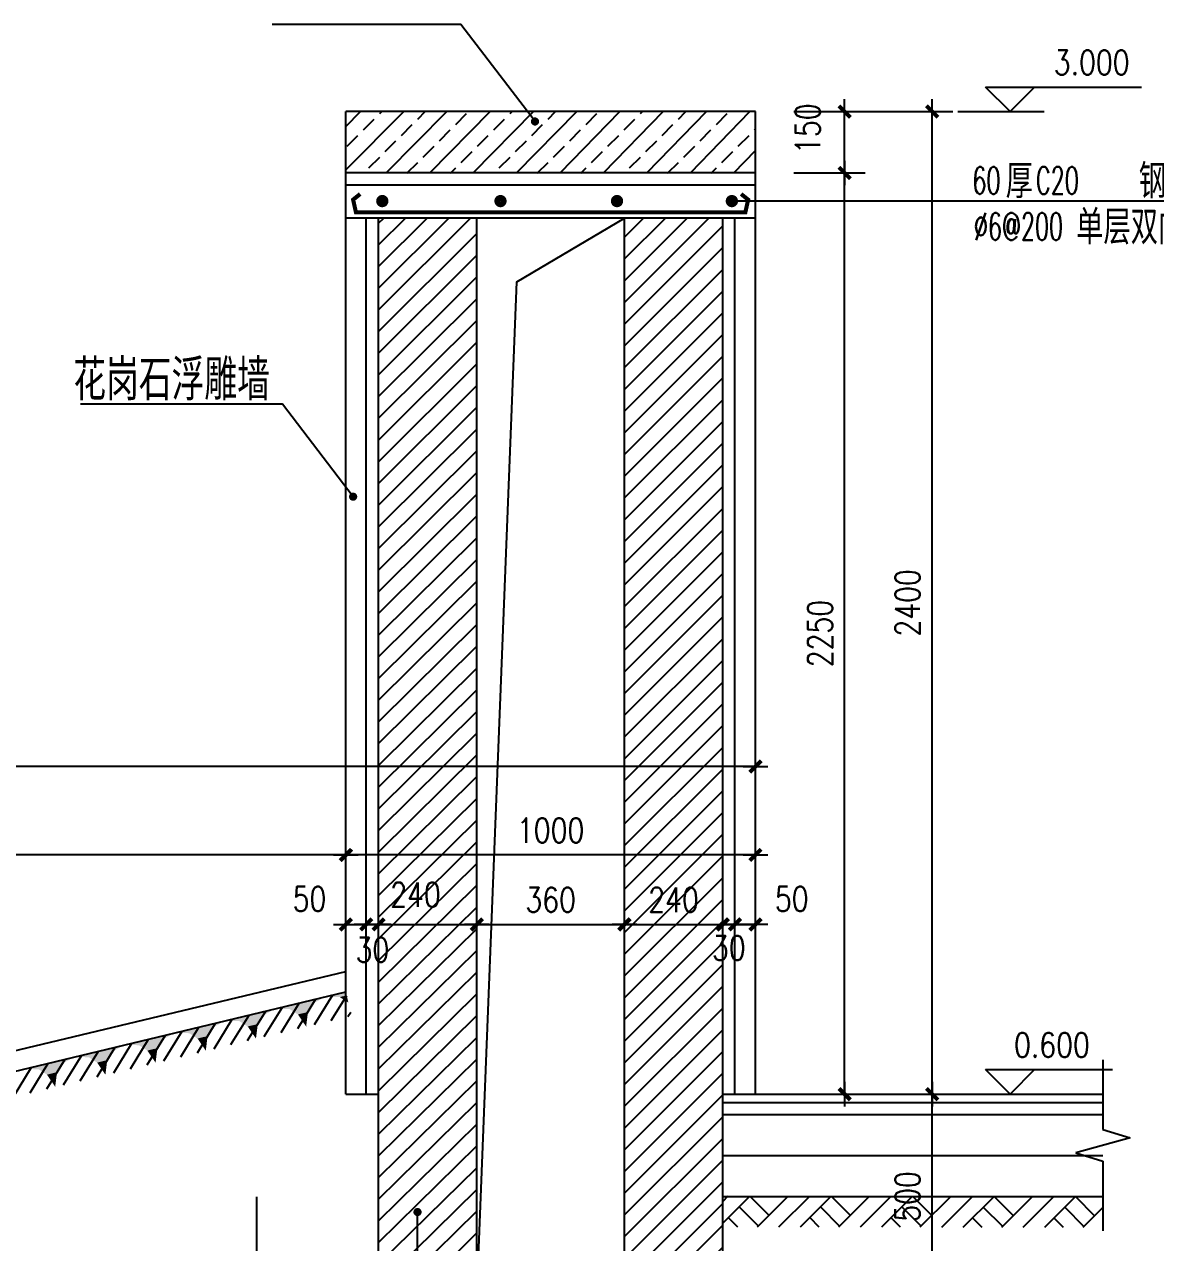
# Model space of a CAD drawing. Extents: x 0 to 11014425, y 0 to 2581013.
# Drawn here: x 10681054 to 10694861, y 2502264 to 2517142 of the extents above; entities that cross this region are included whole.
import ezdxf
from ezdxf.enums import TextEntityAlignment as Align

# ---------------------------------------------------------------- set-up
doc = ezdxf.new("R2010")
doc.units = 0
doc.header["$LTSCALE"] = 4000
doc.header["$MEASUREMENT"] = 0
doc.header["$PDMODE"] = 34
for name, pattern in [('ACAD_ISO07W100', [3.5, 0.5, -3]), ('CONTINOUS', [0]), ('DASH', [0.35, 0.25, -0.1])]:
    doc.linetypes.add(name, pattern=pattern)
doc.layers.get('0').update_dxf_attribs({"color": 253, "linetype": 'DASH'})
doc.layers.get('DEFPOINTS').update_dxf_attribs({"linetype": 'CONTINUOUS'})
for name, color, linetype in [('1', 2, 'CONTINUOUS'), ('OTHER', 7, 'CONTINUOUS'), ('PUB_DIM', 3, 'CONTINUOUS'), ('PUB_HATCH', 7, 'CONTINUOUS'), ('PUB_TEXT', 7, 'CONTINUOUS')]:
    doc.layers.add(name, color=color, linetype=linetype)
doc.styles.add('_HZTXT', font='txt.shx', dxfattribs={"width": 0.8, "bigfont": 'HZTXT.shx'})
doc.styles.add('_ROMANS', font='ROMANS.shx', dxfattribs={"width": 0.6})
doc.styles.add('DIM_FONT', font='SIMPLEX.shx', dxfattribs={"width": 0.8})
doc.styles.add('FS64F', font='romant.shx', dxfattribs={"width": 0.95, "height": 8, "bigfont": 'hztxt.shx'})
doc.dimstyles.new('AXIS20', dxfattribs={"dimscale": 0.2, "dimtxt": 300, "dimasz": 1, "dimexe": 250, "dimexo": 300, "dimgap": 150, "dimtad": 1, "dimdec": 0, "dimzin": 0, "dimtxsty": 'DIM_FONT', "dimblk": '_DIMX', "dimcen": 0.09, "dimse1": 1, "dimse2": 1, "dimclrt": 7, "dimazin": 3, "dimtfac": 1, "dimtdec": 0, "dimtix": 1, "dimtmove": 0, "dimatfit": 3, "dimtolj": 1, "dimtzin": 0})
doc.dimstyles.new('DIMA20', dxfattribs={"dimscale": 0.2, "dimtxt": 300, "dimasz": 1, "dimexe": 250, "dimexo": 300, "dimgap": 150, "dimtad": 1, "dimdec": 0, "dimzin": 0, "dimtxsty": 'DIM_FONT', "dimblk": '_DIMX', "dimcen": 0.09, "dimse1": 1, "dimclrt": 7, "dimazin": 3, "dimtfac": 1, "dimtdec": 0, "dimtix": 1, "dimtmove": 0, "dimatfit": 3, "dimtolj": 1, "dimtzin": 0})
doc.dimstyles.new('DIMN20', dxfattribs={"dimscale": 0.2, "dimtxt": 300, "dimasz": 1, "dimexe": 250, "dimexo": 300, "dimgap": 150, "dimtad": 1, "dimdec": 0, "dimzin": 0, "dimtxsty": 'DIM_FONT', "dimblk": '_DIMX', "dimcen": 0.09, "dimclrt": 7, "dimazin": 3, "dimtfac": 1, "dimtdec": 0, "dimtix": 1, "dimtmove": 0, "dimatfit": 3, "dimtolj": 1, "dimtzin": 0})

# ---------------------------------------------------------------- blocks, each defined once
blk = doc.blocks.new('_DIMX')
blk.add_line((-150, 0), (150, 0))
at = {"const_width": 50}
blk.add_lwpolyline([(-70, -70), (70, 70)], dxfattribs=at)
blk = doc.blocks.new('*D195')
at = {"color": 0, "linetype": 'BYBLOCK'}
for p, q in [((10805825.48243547, 2506258.60600443), (10806078.26479275, 2506258.60600443)), ((10806028.26479275, 2505758.806004431), (10806028.26479275, 2506258.40600443)), ((10805825.48243547, 2505758.60600443), (10806078.26479275, 2505758.60600443))]:
    blk.add_line(p, q, dxfattribs=at)
at = {"layer": 'DEFPOINTS', "color": 0, "linetype": 'BYBLOCK'}
for p in [(10805765.48243547, 2506258.60600443), (10806028.26479275, 2506258.60600443), (10805765.48243547, 2505758.60600443)]:
    blk.add_point(p, dxfattribs=at)
at = {"color": 0, "linetype": 'BYBLOCK', "xscale": 0.2, "yscale": 0.2, "zscale": 0.2}
for p, rotation in [((10806028.26479275, 2506258.60600443), 90), ((10806028.26479275, 2505758.60600443), 270)]:
    blk.add_blockref('_DIMX', p, dxfattribs=dict(at, rotation=rotation))
at = {"color": 7, "linetype": 'BYBLOCK', "insert": (10805968.26479275, 2506008.60600443), "char_height": 60, "attachment_point": 5, "rotation": 90, "style": 'DIM_FONT'}
blk.add_mtext('\\A1;500', dxfattribs=at)
blk = doc.blocks.new('*D196')
at = {"color": 0, "linetype": 'BYBLOCK'}
for p, q in [((10805825.48243547, 2508658.60600443), (10806078.26479275, 2508658.60600443)), ((10806028.26479275, 2506258.806004431), (10806028.26479275, 2508658.40600443)), ((10805825.48243547, 2506258.60600443), (10806078.26479275, 2506258.60600443))]:
    blk.add_line(p, q, dxfattribs=at)
at = {"layer": 'DEFPOINTS', "color": 0, "linetype": 'BYBLOCK'}
for p in [(10805765.48243547, 2508658.60600443), (10806028.26479275, 2508658.60600443), (10805765.48243547, 2506258.60600443)]:
    blk.add_point(p, dxfattribs=at)
at = {"color": 0, "linetype": 'BYBLOCK', "xscale": 0.2, "yscale": 0.2, "zscale": 0.2}
for p, rotation in [((10806028.26479275, 2508658.60600443), 90), ((10806028.26479275, 2506258.60600443), 270)]:
    blk.add_blockref('_DIMX', p, dxfattribs=dict(at, rotation=rotation))
at = {"color": 7, "linetype": 'BYBLOCK', "insert": (10805968.26479275, 2507458.60600443), "char_height": 60, "attachment_point": 5, "rotation": 90, "style": 'DIM_FONT'}
blk.add_mtext('\\A1;2400', dxfattribs=at)
blk = doc.blocks.new('*D197')
at = {"color": 0, "linetype": 'BYBLOCK'}
for p, q in [((10805690.69071854, 2508508.60600443), (10805864.52904664, 2508508.60600443)), ((10805814.52904664, 2506258.806004431), (10805814.52904664, 2508508.40600443)), ((10805690.69071854, 2506258.60600443), (10805864.52904664, 2506258.60600443))]:
    blk.add_line(p, q, dxfattribs=at)
at = {"layer": 'DEFPOINTS', "color": 0, "linetype": 'BYBLOCK'}
for p in [(10805630.69071854, 2508508.60600443), (10805814.52904664, 2508508.60600443), (10805630.69071854, 2506258.60600443)]:
    blk.add_point(p, dxfattribs=at)
at = {"color": 0, "linetype": 'BYBLOCK', "xscale": 0.2, "yscale": 0.2, "zscale": 0.2}
for p, rotation in [((10805814.52904664, 2508508.60600443), 90), ((10805814.52904664, 2506258.60600443), 270)]:
    blk.add_blockref('_DIMX', p, dxfattribs=dict(at, rotation=rotation))
at = {"color": 7, "linetype": 'BYBLOCK', "insert": (10805754.52904664, 2507383.60600443), "char_height": 60, "attachment_point": 5, "rotation": 90, "style": 'DIM_FONT'}
blk.add_mtext('\\A1;2250', dxfattribs=at)
blk = doc.blocks.new('*D198')
at = {"color": 0, "linetype": 'BYBLOCK'}
for p, q in [((10805690.69071854, 2508658.60600443), (10805864.52904664, 2508658.60600443)), ((10805814.52904664, 2508508.806004431), (10805814.52904664, 2508658.40600443)), ((10805690.69071854, 2508508.60600443), (10805864.52904664, 2508508.60600443))]:
    blk.add_line(p, q, dxfattribs=at)
at = {"layer": 'DEFPOINTS', "color": 0, "linetype": 'BYBLOCK'}
for p in [(10805630.69071854, 2508658.60600443), (10805814.52904664, 2508658.60600443), (10805630.69071854, 2508508.60600443)]:
    blk.add_point(p, dxfattribs=at)
at = {"color": 0, "linetype": 'BYBLOCK', "xscale": 0.2, "yscale": 0.2, "zscale": 0.2}
for p, rotation in [((10805814.52904664, 2508658.60600443), 90), ((10805814.52904664, 2508508.60600443), 270)]:
    blk.add_blockref('_DIMX', p, dxfattribs=dict(at, rotation=rotation))
at = {"color": 7, "linetype": 'BYBLOCK', "insert": (10805724.53506568, 2508616.758912741), "char_height": 60, "attachment_point": 5, "rotation": 90, "style": 'DIM_FONT'}
blk.add_mtext('\\A1;150', dxfattribs=at)
blk = doc.blocks.new('*D199')
at = {"color": 0, "linetype": 'BYBLOCK'}
for p, q in [((10804596.83832453, 2506691.647199853), (10804596.83832453, 2506892.899585767)), ((10805596.83832453, 2506691.647199853), (10805596.83832453, 2506892.899585767)), ((10805596.63832453, 2506842.899585767), (10804597.03832453, 2506842.899585767))]:
    blk.add_line(p, q, dxfattribs=at)
at = {"layer": 'DEFPOINTS', "color": 0, "linetype": 'BYBLOCK'}
for p in [(10804596.83832453, 2506842.899585767), (10804596.83832453, 2506631.647199853), (10805596.83832453, 2506631.647199853)]:
    blk.add_point(p, dxfattribs=at)
at = {"color": 0, "linetype": 'BYBLOCK', "xscale": 0.2, "yscale": 0.2, "zscale": 0.2, "rotation": 180}
blk.add_blockref('_DIMX', (10804596.83832453, 2506842.899585767), dxfattribs=at)
at = {"color": 0, "linetype": 'BYBLOCK', "xscale": 0.2, "yscale": 0.2, "zscale": 0.2}
blk.add_blockref('_DIMX', (10805596.83832453, 2506842.899585767), dxfattribs=at)
at = {"color": 7, "linetype": 'BYBLOCK', "insert": (10805096.83832453, 2506902.899585767), "char_height": 60, "attachment_point": 5, "style": 'DIM_FONT'}
blk.add_mtext('\\A1;1000', dxfattribs=at)
blk = doc.blocks.new('*D200')
at = {"color": 0, "linetype": 'BYBLOCK'}
for p, q in [((10802096.83832453, 2506691.647199853), (10802096.83832453, 2506892.899585767)), ((10804596.83832453, 2506691.647199853), (10804596.83832453, 2506892.899585767)), ((10804596.63832453, 2506842.899585767), (10802097.03832453, 2506842.899585767))]:
    blk.add_line(p, q, dxfattribs=at)
at = {"layer": 'DEFPOINTS', "color": 0, "linetype": 'BYBLOCK'}
for p in [(10802096.83832453, 2506842.899585767), (10802096.83832453, 2506631.647199853), (10804596.83832453, 2506631.647199853)]:
    blk.add_point(p, dxfattribs=at)
at = {"color": 0, "linetype": 'BYBLOCK', "xscale": 0.2, "yscale": 0.2, "zscale": 0.2, "rotation": 180}
blk.add_blockref('_DIMX', (10802096.83832453, 2506842.899585767), dxfattribs=at)
at = {"color": 0, "linetype": 'BYBLOCK', "xscale": 0.2, "yscale": 0.2, "zscale": 0.2}
blk.add_blockref('_DIMX', (10804596.83832453, 2506842.899585767), dxfattribs=at)
at = {"color": 7, "linetype": 'BYBLOCK', "insert": (10803346.83832453, 2506902.899585767), "char_height": 60, "attachment_point": 5, "style": 'DIM_FONT'}
blk.add_mtext('\\A1;2500', dxfattribs=at)
blk = doc.blocks.new('*D202')
at = {"color": 0, "linetype": 'BYBLOCK'}
for p, q in [((10804596.63605442, 2506673.180839954), (10804596.43605442, 2506673.180839954)), ((10804596.83605442, 2506673.180839954), (10804646.83605442, 2506673.180839954)), ((10804596.83605442, 2506673.180839954), (10804646.83605442, 2506673.180839954)), ((10804647.03605442, 2506673.180839954), (10804647.23605442, 2506673.180839954))]:
    blk.add_line(p, q, dxfattribs=at)
at = {"layer": 'DEFPOINTS', "color": 0, "linetype": 'BYBLOCK'}
for p in [(10804596.83605442, 2506714.928442089), (10804646.83605442, 2506714.928442089), (10804646.83605442, 2506673.180839954)]:
    blk.add_point(p, dxfattribs=at)
at = {"color": 0, "linetype": 'BYBLOCK', "xscale": 0.2, "yscale": 0.2, "zscale": 0.2}
blk.add_blockref('_DIMX', (10804596.83605442, 2506673.180839954), dxfattribs=at)
at = {"color": 0, "linetype": 'BYBLOCK', "xscale": 0.2, "yscale": 0.2, "zscale": 0.2, "rotation": 180}
blk.add_blockref('_DIMX', (10804646.83605442, 2506673.180839954), dxfattribs=at)
at = {"color": 7, "linetype": 'BYBLOCK', "insert": (10804508.19638679, 2506735.587619214), "char_height": 60, "attachment_point": 5, "style": 'DIM_FONT'}
blk.add_mtext('\\A1;50', dxfattribs=at)
blk = doc.blocks.new('*D203')
at = {"color": 0, "linetype": 'BYBLOCK'}
for p, q in [((10804646.63605442, 2506673.180839954), (10804646.43605442, 2506673.180839954)), ((10804646.83605442, 2506673.180839954), (10804676.83605442, 2506673.180839954)), ((10804646.83605442, 2506673.180839954), (10804676.83605442, 2506673.180839954)), ((10804677.03605442, 2506673.180839954), (10804677.23605442, 2506673.180839954))]:
    blk.add_line(p, q, dxfattribs=at)
at = {"layer": 'DEFPOINTS', "color": 0, "linetype": 'BYBLOCK'}
for p in [(10804646.83605442, 2506714.928442089), (10804676.83605442, 2506714.928442089), (10804676.83605442, 2506673.180839954)]:
    blk.add_point(p, dxfattribs=at)
at = {"color": 0, "linetype": 'BYBLOCK', "xscale": 0.2, "yscale": 0.2, "zscale": 0.2}
blk.add_blockref('_DIMX', (10804646.83605442, 2506673.180839954), dxfattribs=at)
at = {"color": 0, "linetype": 'BYBLOCK', "xscale": 0.2, "yscale": 0.2, "zscale": 0.2, "rotation": 180}
blk.add_blockref('_DIMX', (10804676.83605442, 2506673.180839954), dxfattribs=at)
at = {"color": 7, "linetype": 'BYBLOCK', "insert": (10804661.83605442, 2506611.076671018), "char_height": 60, "attachment_point": 5, "style": 'DIM_FONT'}
blk.add_mtext('\\A1;30', dxfattribs=at)
blk = doc.blocks.new('*D204')
at = {"color": 0, "linetype": 'BYBLOCK'}
blk.add_line((10804677.03605442, 2506673.180839954), (10804916.63605442, 2506673.180839954), dxfattribs=at)
at = {"layer": 'DEFPOINTS', "color": 0, "linetype": 'BYBLOCK'}
for p in [(10804676.83605442, 2506714.928442089), (10804916.83605442, 2506714.928442089), (10804916.83605442, 2506673.180839954)]:
    blk.add_point(p, dxfattribs=at)
at = {"color": 0, "linetype": 'BYBLOCK', "xscale": 0.2, "yscale": 0.2, "zscale": 0.2, "rotation": 180}
blk.add_blockref('_DIMX', (10804676.83605442, 2506673.180839954), dxfattribs=at)
at = {"color": 0, "linetype": 'BYBLOCK', "xscale": 0.2, "yscale": 0.2, "zscale": 0.2}
blk.add_blockref('_DIMX', (10804916.83605442, 2506673.180839954), dxfattribs=at)
at = {"color": 7, "linetype": 'BYBLOCK', "insert": (10804766.83605442, 2506745.877136274), "char_height": 60, "attachment_point": 5, "style": 'DIM_FONT'}
blk.add_mtext('\\A1;240', dxfattribs=at)
blk = doc.blocks.new('*D205')
at = {"color": 0, "linetype": 'BYBLOCK'}
blk.add_line((10804917.03605442, 2506673.180839954), (10805276.63605442, 2506673.180839954), dxfattribs=at)
at = {"layer": 'DEFPOINTS', "color": 0, "linetype": 'BYBLOCK'}
for p in [(10804916.83605442, 2506714.928442089), (10805276.83605442, 2506714.928442089), (10805276.83605442, 2506673.180839954)]:
    blk.add_point(p, dxfattribs=at)
at = {"color": 0, "linetype": 'BYBLOCK', "xscale": 0.2, "yscale": 0.2, "zscale": 0.2, "rotation": 180}
blk.add_blockref('_DIMX', (10804916.83605442, 2506673.180839954), dxfattribs=at)
at = {"color": 0, "linetype": 'BYBLOCK', "xscale": 0.2, "yscale": 0.2, "zscale": 0.2}
blk.add_blockref('_DIMX', (10805276.83605442, 2506673.180839954), dxfattribs=at)
at = {"color": 7, "linetype": 'BYBLOCK', "insert": (10805096.83605442, 2506733.180839954), "char_height": 60, "attachment_point": 5, "style": 'DIM_FONT'}
blk.add_mtext('\\A1;360', dxfattribs=at)
blk = doc.blocks.new('*D206')
at = {"color": 0, "linetype": 'BYBLOCK'}
blk.add_line((10805277.03605442, 2506673.180839954), (10805516.63605442, 2506673.180839954), dxfattribs=at)
at = {"layer": 'DEFPOINTS', "color": 0, "linetype": 'BYBLOCK'}
for p in [(10805276.83605442, 2506714.928442089), (10805516.83605442, 2506714.928442089), (10805516.83605442, 2506673.180839954)]:
    blk.add_point(p, dxfattribs=at)
at = {"color": 0, "linetype": 'BYBLOCK', "xscale": 0.2, "yscale": 0.2, "zscale": 0.2, "rotation": 180}
blk.add_blockref('_DIMX', (10805276.83605442, 2506673.180839954), dxfattribs=at)
at = {"color": 0, "linetype": 'BYBLOCK', "xscale": 0.2, "yscale": 0.2, "zscale": 0.2}
blk.add_blockref('_DIMX', (10805516.83605442, 2506673.180839954), dxfattribs=at)
at = {"color": 7, "linetype": 'BYBLOCK', "insert": (10805396.83605442, 2506733.180839954), "char_height": 60, "attachment_point": 5, "style": 'DIM_FONT'}
blk.add_mtext('\\A1;240', dxfattribs=at)
blk = doc.blocks.new('*D207')
at = {"color": 0, "linetype": 'BYBLOCK'}
for p, q in [((10805516.63605442, 2506673.180839954), (10805516.43605442, 2506673.180839954)), ((10805516.83605442, 2506673.180839954), (10805546.83605442, 2506673.180839954)), ((10805516.83605442, 2506673.180839954), (10805546.83605442, 2506673.180839954)), ((10805547.03605442, 2506673.180839954), (10805547.23605442, 2506673.180839954))]:
    blk.add_line(p, q, dxfattribs=at)
at = {"layer": 'DEFPOINTS', "color": 0, "linetype": 'BYBLOCK'}
for p in [(10805516.83605442, 2506714.928442089), (10805546.83605442, 2506714.928442089), (10805546.83605442, 2506673.180839954)]:
    blk.add_point(p, dxfattribs=at)
at = {"color": 0, "linetype": 'BYBLOCK', "xscale": 0.2, "yscale": 0.2, "zscale": 0.2}
blk.add_blockref('_DIMX', (10805516.83605442, 2506673.180839954), dxfattribs=at)
at = {"color": 0, "linetype": 'BYBLOCK', "xscale": 0.2, "yscale": 0.2, "zscale": 0.2, "rotation": 180}
blk.add_blockref('_DIMX', (10805546.83605442, 2506673.180839954), dxfattribs=at)
at = {"color": 7, "linetype": 'BYBLOCK', "insert": (10805531.83605442, 2506615.58083996), "char_height": 60, "attachment_point": 5, "style": 'DIM_FONT'}
blk.add_mtext('\\A1;30', dxfattribs=at)
blk = doc.blocks.new('*D208')
at = {"color": 0, "linetype": 'BYBLOCK'}
for p, q in [((10805546.63605442, 2506673.180839954), (10805546.43605442, 2506673.180839954)), ((10805546.83605442, 2506673.180839954), (10805596.83605442, 2506673.180839954)), ((10805546.83605442, 2506673.180839954), (10805596.83605442, 2506673.180839954)), ((10805597.03605442, 2506673.180839954), (10805597.23605442, 2506673.180839954))]:
    blk.add_line(p, q, dxfattribs=at)
at = {"layer": 'DEFPOINTS', "color": 0, "linetype": 'BYBLOCK'}
for p in [(10805546.83605442, 2506714.928442089), (10805596.83605442, 2506714.928442089), (10805596.83605442, 2506673.180839954)]:
    blk.add_point(p, dxfattribs=at)
at = {"color": 0, "linetype": 'BYBLOCK', "xscale": 0.2, "yscale": 0.2, "zscale": 0.2}
blk.add_blockref('_DIMX', (10805546.83605442, 2506673.180839954), dxfattribs=at)
at = {"color": 0, "linetype": 'BYBLOCK', "xscale": 0.2, "yscale": 0.2, "zscale": 0.2, "rotation": 180}
blk.add_blockref('_DIMX', (10805596.83605442, 2506673.180839954), dxfattribs=at)
at = {"color": 7, "linetype": 'BYBLOCK', "insert": (10805685.47572204, 2506735.587619214), "char_height": 60, "attachment_point": 5, "style": 'DIM_FONT'}
blk.add_mtext('\\A1;50', dxfattribs=at)
blk = doc.blocks.new('*D219')
at = {"color": 0, "linetype": 'BYBLOCK'}
for p, q in [((10801746.83832662, 2506907.75688958), (10801746.83832662, 2507109.009275495)), ((10805596.63832662, 2507059.009275495), (10801747.03832662, 2507059.009275495))]:
    blk.add_line(p, q, dxfattribs=at)
at = {"layer": 'DEFPOINTS', "color": 0, "linetype": 'BYBLOCK'}
for p in [(10801746.83832662, 2507059.009275495), (10801746.83832662, 2506847.75688958), (10805596.83832662, 2506847.75688958)]:
    blk.add_point(p, dxfattribs=at)
at = {"color": 0, "linetype": 'BYBLOCK', "xscale": 0.2, "yscale": 0.2, "zscale": 0.2, "rotation": 180}
blk.add_blockref('_DIMX', (10801746.83832662, 2507059.009275495), dxfattribs=at)
at = {"color": 0, "linetype": 'BYBLOCK', "xscale": 0.2, "yscale": 0.2, "zscale": 0.2}
blk.add_blockref('_DIMX', (10805596.83832662, 2507059.009275495), dxfattribs=at)
at = {"color": 7, "linetype": 'BYBLOCK', "insert": (10803671.83832662, 2507119.009275495), "char_height": 60, "attachment_point": 5, "style": 'DIM_FONT'}
blk.add_mtext('\\A1;3850', dxfattribs=at)
blk = doc.blocks.new('A$C33BA40DF')
at = {"layer": 'PUB_DIM', "linetype": 'CONTINOUS', "const_width": 9.75, "flags": 128}
blk.add_lwpolyline([(4.861386172473431, 9.999824166297913, 1), (15.11138617247343, 9.999824166297913, 1)], format="xyb", close=True, dxfattribs=at)
blk = doc.blocks.new('A$C749A6C3D')
at = {"layer": '1', "linetype": 'CONTINOUS'}
h = blk.add_hatch(dxfattribs=at)
h.set_pattern_fill('ANSI33', color=8, scale=300, style=0)
h.set_pattern_definition([(45, (-57230471.48598256, -77749870.87751237), (-53.03300858899106, 53.03300858899107), []), (45, (-57230418.45297406, -77749870.87751237), (-53.03300858899106, 53.03300858899107), [37.5, -18.75])])
h.paths.add_polyline_path([(3907.070947738364, 3835.957807040308), (3907.070947738364, 3685.957807025407), (4907.070947738364, 3685.957807010505), (4907.070947738364, 3835.957807025407)])
h = blk.add_hatch(dxfattribs=at)
h.set_pattern_fill('ANSI31', color=8, scale=300, style=0)
h.set_pattern_definition([(45, (-57235833.71382982, -77747595.92211497), (-26.51650429449553, 26.51650429449553), [])])
h.paths.add_polyline_path([(3987.070947745815, 935.9578070105053), (4227.070947738364, 935.9578070105053), (4227.070947745815, 3575.957807025407), (3987.070947745815, 3575.957807025407)])
h.paths.add_polyline_path([(4587.070947701111, 935.9578070403077), (4827.070947708562, 935.9578070403077), (4827.070947753266, 3575.957807010505), (4587.070947753266, 3575.957807010505)])
h.paths.add_polyline_path([(3918.215128513053, 1833.431015333626), (4025.929414229468, 1833.431015333626), (4025.929414229468, 1743.431015333626), (3918.215128513053, 1743.431015333626)], flags=9)
h.paths.add_polyline_path([(4000.357985654846, 1968.231480589602), (4153.786557080224, 1968.231480589602), (4153.786557080224, 1878.231480589602), (4000.357985654846, 1878.231480589602)], flags=24)
h.paths.add_polyline_path([(4630.357985654846, 1955.535184270237), (4783.786557080224, 1955.535184270237), (4783.786557080224, 1865.535184270237), (4630.357985654846, 1865.535184270237)], flags=24)
h.paths.add_polyline_path([(4788.215128513053, 1837.935184276197), (4895.929414229468, 1837.935184276197), (4895.929414229468, 1747.935184276197), (4788.215128513053, 1747.935184276197)], flags=9)
at = {"layer": '1', "color": 4, "linetype": 'CONTINOUS'}
for p, q in [((4907.070947738364, 3835.957807025407), (3907.070947738364, 3835.957807025407)), ((3907.070947730914, 1435.957807040308), (3907.070947738364, 3835.957807025407)), ((4907.070947723463, 1435.957807040308), (4907.070947738364, 3835.957807025407)), ((3907.070947730914, 1435.957807040308), (3987.070947730914, 1435.957807040308)), ((4827.070947723463, 1435.957807040308), (5755.391307437792, 1435.957807040308))]:
    blk.add_line(p, q, dxfattribs=at)
at = {"layer": '1', "color": 30, "linetype": 'CONTINOUS'}
for p, q in [((4907.070947738364, 3685.957807025407), (3907.070947738364, 3685.957807025407)), ((3957.070947723463, 1435.957807040308), (3957.070947745815, 3575.957807025407)), ((4857.070947716013, 1435.957807040308), (4857.070947753266, 3575.957807025407)), ((4827.070947723463, 1415.957807040308), (5755.391307437792, 1415.957807040308))]:
    blk.add_line(p, q, dxfattribs=at)
at = {"layer": '1', "color": 255, "linetype": 'CONTINOUS'}
for p, q in [((4907.070947738364, 3655.957807025407), (3907.070947738364, 3655.957807025407)), ((4907.070947738364, 3575.957807025407), (3907.070947738364, 3575.957807025407)), ((4227.070947730914, 935.9578070254065), (4227.070947745815, 3575.957807025407)), ((4587.070947701111, 935.9578070254065), (4587.070947753266, 3575.957807025407)), ((4827.070947708562, 935.9578070552088), (4827.070947753266, 3575.957807025407)), ((4827.070947723463, 1385.957807040308), (5755.391307437792, 1385.957807040308)), ((4827.070947723463, 1285.957807055209), (5755.391307437792, 1285.957807040308)), ((4827.070947723463, 1185.957807055209), (5755.391307437792, 1185.957807040308))]:
    blk.add_line(p, q, dxfattribs=at)
at = {"layer": '1', "color": 7, "linetype": 'CONTINOUS'}
blk.add_line((3987.070947745815, 935.9578070254065), (3987.070947745815, 3575.957807025407), dxfattribs=at)
at = {"layer": '1', "color": 2, "linetype": 'CONTINOUS'}
blk.add_line((1407.070947730914, 1135.957807040308), (3907.070947738364, 1735.957807040308), dxfattribs=at)
at = {"layer": '1', "color": 8, "linetype": 'CONTINOUS'}
blk.add_line((1407.070947730914, 1085.957807040308), (3907.070947738364, 1685.957807040308), dxfattribs=at)
at = {"layer": '1', "color": 7, "linetype": 'CONTINOUS', "flags": 128}
blk.add_lwpolyline([(4227.070947738364, 935.9578070254065), (4324.476960705593, 3420.488469874952), (4587.070947753266, 3575.957807025407)], dxfattribs=at)
at = {"layer": 'OTHER', "linetype": 'CONTINOUS'}
for p, q in [((5755.391307437792, 1519.957807040308), (5755.391307437792, 1349.957807040308)), ((5755.391307437792, 1349.957807040308), (5821.391307437792, 1328.957807040308)), ((5821.391307437792, 1328.957807040308), (5689.391307445243, 1292.957807040308)), ((5689.391307445243, 1292.957807040308), (5755.391307445243, 1271.957807040308)), ((5755.391307445243, 1271.957807040308), (5755.391307445243, 1101.957807040308))]:
    blk.add_line(p, q, dxfattribs=at)
at = {"layer": 'PUB_DIM', "linetype": 'CONTINOUS'}
for p, q in [((5528.470817962661, 3835.960348746274), (5468.470817962661, 3895.960348746274)), ((5468.470817962661, 3895.960348746274), (5588.470817962661, 3895.960348746274)), ((5588.470817962661, 3895.960348746274), (5528.470817962661, 3835.960348746274)), ((5528.470817962661, 3895.960348746274), (5849.390755744651, 3895.960348746274)), ((5528.470817962661, 1435.957807040308), (5468.470817962661, 1495.957807040308)), ((5468.470817962661, 1495.957807040308), (5588.470817962661, 1495.957807040308)), ((5588.470817962661, 1495.957807040308), (5528.470817962661, 1435.957807040308)), ((5528.470817962661, 1495.957807040308), (5778.43726410903, 1495.957807040308))]:
    blk.add_line(p, q, dxfattribs=at)
at = {"layer": 'PUB_DIM', "color": 3, "linetype": 'CONTINOUS', "flags": 128}
for points in [[(4368.890018472448, 3811.752629479859), (4188.219973327592, 4048.998571238015), (3726.998633394018, 4048.998571238015)], [(3924.898894557729, 2895.28139766166), (3752.594618463889, 3121.136391437147), (3259.559154229239, 3121.136391437147)]]:
    blk.add_lwpolyline(points, dxfattribs=at)
at = {"layer": 'PUB_DIM', "linetype": 'ACAD_ISO07W100', "ltscale": 0.5, "flags": 128}
for points in [[(1018.259608985856, 3835.957808381412), (3808.778694072738, 3835.957808381412)], [(1018.259608978406, 1735.957807040308), (3907.070947730914, 1735.957807040308)]]:
    blk.add_lwpolyline(points, dxfattribs=at)
at = {"layer": 'PUB_DIM', "linetype": 'CONTINOUS', "flags": 128}
for points, const_width in [([(4363.765018472448, 3811.752629479859, 1), (4374.015018472448, 3811.752629479859, 1)], 9.75), ([(3988.497052649036, 3617.356933376286, 1), (4003.747052649036, 3617.356933376286, 1)], 14.75), ([(4276.995407009497, 3617.356933376286, 1), (4292.245407009497, 3617.356933376286, 1)], 14.75), ([(4561.443320879713, 3617.356933376286, 1), (4576.693320879713, 3617.356933376286, 1)], 14.75), ([(4841.840794259682, 3617.356933376286, 1), (4857.090794259682, 3617.356933376286, 1)], 14.75), ([(3919.773894557729, 2895.28139766166, 1), (3930.023894557729, 2895.28139766166, 1)], 9.75)]:
    blk.add_lwpolyline(points, format="xyb", close=True, dxfattribs=dict(at, const_width=const_width))
for points in [[(5401.001009704545, 3835.960348746274), (5612.145749988034, 3835.960348746274)], [(4841.877223642543, 3618.101393541787), (6053.592965358868, 3618.101393541787)], [(5401.001009704545, 1435.957807040308), (5612.145749988034, 1435.957807040308)], [(3688.976387450472, 1185.099228790496), (3688.976387450472, 734.3817756981589)], [(4081.104879150167, 1143.888041189406), (4081.104879150167, 628.6684325248934)]]:
    blk.add_lwpolyline(points, dxfattribs=at)
at = {"layer": 'PUB_DIM', "linetype": 'CONTINOUS', "const_width": 10, "flags": 128}
for points in [[(3942.090705225244, 3634.585868588183), (3924.895439067855, 3620.813355571125), (3931.773545527831, 3589.918258792255), (4407.070947738364, 3589.918258792255)], [(4872.051190251485, 3634.585868588183), (4889.246456408873, 3620.813355571125), (4882.368349948898, 3589.918258792255), (4407.070947738364, 3589.918258792255)]]:
    blk.add_lwpolyline(points, dxfattribs=at)
at = {"layer": 'PUB_HATCH', "linetype": 'CONTINOUS'}
for p, q in [((3789.808792533353, 1596.111081138253), (3834.149653503671, 1668.456696406007)), ((3830.649059217423, 1605.91274514189), (3874.989920187742, 1678.258360409644)), ((3871.489325901493, 1615.714409145527), (3909.173165127635, 1677.198567884974)), ((3667.287992483005, 1566.706089126877), (3711.628853453323, 1639.051704394631)), ((3708.128259167075, 1576.507753130514), (3752.469120137393, 1648.853368398268)), ((3748.968525849283, 1586.309417134617), (3793.309386819601, 1658.65503240237)), ((3544.767192430794, 1537.301097115967), (3589.108053401113, 1609.646712383721)), ((3585.607459114864, 1547.102761119604), (3629.948320085183, 1619.448376387358)), ((3626.447725798935, 1556.904425123241), (3670.788586769253, 1629.250040390994)), ((3912.329592585564, 1625.516073149163), (3918.974829131737, 1636.35830120137)), ((3422.246392380446, 1507.896105104592), (3466.587253350765, 1580.241720372345)), ((3463.086659064516, 1517.697769108228), (3507.427520034835, 1590.043384375982)), ((3503.926925748587, 1527.499433111865), (3548.267786718905, 1599.845048379619)), ((3299.725592330098, 1478.491113093216), (3344.066453300416, 1550.83672836097)), ((3340.565859012306, 1488.292777097318), (3384.906719982624, 1560.638392365072)), ((3381.406125696376, 1498.094441100955), (3425.746986666694, 1570.440056368709)), ((3177.204792277887, 1449.086121082306), (3221.545653248206, 1521.43173635006)), ((3218.045058961958, 1458.887785085943), (3262.385919932276, 1531.233400353696)), ((3258.885325646028, 1468.689449089579), (3303.226186616346, 1541.035064357333)), ((3095.52425891161, 1429.482793074567), (3139.865119881928, 1501.82840834232)), ((3136.364525593817, 1439.284457078669), (3180.705386564136, 1511.630072346423))]:
    blk.add_line(p, q, dxfattribs=at)
at = {"layer": 'PUB_HATCH', "color": 8, "linetype": 'CONTINOUS'}
for p, q in [((4827.070947723463, 1173.651794320438), (4840.764151634648, 1187.30472711334)), ((4827.070947723463, 1121.228937587235), (4893.264094704762, 1187.22741339216)), ((4866.975466312841, 1161.016098713968), (4913.781385378912, 1114.072119435761)), ((4893.264094704762, 1187.22741339216), (4940.070013770834, 1140.283434113953)), ((4911.82608445175, 1112.122568956111), (4987.01399304904, 1187.089353180025)), ((4964.403569275513, 1112.122568956111), (5039.513936119154, 1187.012039458845)), ((5016.903512345627, 1112.045255234931), (5092.013879189268, 1186.934725737665)), ((5065.725250797346, 1160.723411059473), (5112.531169863418, 1113.779431781266)), ((5092.013879189268, 1186.934725737665), (5138.819798255339, 1139.990746459458)), ((5110.653410689905, 1111.907195022795), (5185.763777533546, 1186.79666552553)), ((5163.153353760019, 1111.829881301615), (5238.26372060366, 1186.71935180435)), ((5215.653296830133, 1111.752567580435), (5290.763663673773, 1186.64203808317)), ((5290.763663673773, 1186.64203808317), (5337.569582739845, 1139.698058804963)), ((5309.403195174411, 1111.6145073683), (5384.513562018052, 1186.503977871034)), ((5361.903138244525, 1111.53719364712), (5437.013505088165, 1186.426664149854)), ((5414.403081314638, 1111.45987992594), (5489.513448158279, 1186.349350428674)), ((5489.513448158279, 1186.349350428674), (5536.319367224351, 1139.405371150468)), ((5508.152979658917, 1111.321819713805), (5583.263346502557, 1186.211290216539)), ((5560.65292272903, 1111.244505992625), (5635.763289572671, 1186.133976495359)), ((5613.152865799144, 1111.167192271445), (5688.263232642785, 1186.056662774179)), ((5688.263232642785, 1186.056662774179), (5735.069151708856, 1139.112683495972)), ((4840.686837920919, 1134.804784035776), (4863.153679067269, 1112.271673983429)), ((5039.436622405425, 1134.512096381281), (5061.903463551775, 1111.978986328933)), ((5238.18640688993, 1134.219408726785), (5260.653248021379, 1111.686298689339)), ((5264.475035281852, 1160.430723404977), (5311.280954347923, 1113.486744126771)), ((5436.936191374436, 1133.92672107229), (5459.403032505885, 1111.393611034844)), ((5463.224819766358, 1160.138035750482), (5510.030738832429, 1113.194056472275)), ((5635.685975858942, 1133.634033417795), (5658.15281699039, 1111.100923380349)), ((5661.974604250863, 1159.845348095987), (5708.780523316935, 1112.90136881778)), ((5706.902764143422, 1111.02913205931), (5755.35210297443, 1159.335983476136))]:
    blk.add_line(p, q, dxfattribs=at)
at = {"layer": 'PUB_HATCH', "linetype": 'CONTINOUS'}
for points in [[(3734.966148674488, 1644.652655252721), (3857.486948721111, 1674.057647266891), (3769.73871859163, 1643.742500740103), (3826.915091948584, 1657.464830345009)], [(3857.486948722973, 1674.057647264097), (3907.070947734639, 1685.9578070282), (3892.259518641979, 1673.147492751479), (3909.171304307878, 1677.206321310718)], [(3892.259518641979, 1673.147492751479), (3909.171304307878, 1677.206321310718), (3912.656314687803, 1660.148619296961), (3913.23199368082, 1660.286782255862)], [(3612.44534862414, 1615.247663241345), (3734.966148672625, 1644.652655255515), (3647.217918543145, 1614.337508729193), (3704.394291900098, 1628.059838333633)], [(3769.73871859163, 1643.742500740103), (3826.915091948584, 1657.464830345009), (3790.135514639318, 1630.74362728605), (3814.639674648643, 1636.624625688884)], [(3790.135514639318, 1630.74362728605), (3814.639674648643, 1636.624625688884), (3810.228925846517, 1601.011913141701)], [(3912.656314687803, 1660.148619296961), (3913.23199368082, 1660.286782255862), (3913.600428234786, 1658.751638275106)], [(3489.924548573792, 1585.842671230435), (3612.445348622277, 1615.247663244605), (3524.697118492797, 1584.932516717818), (3581.87349184975, 1598.654846322257)], [(3647.217918543145, 1614.337508729193), (3704.394291900098, 1628.059838333633), (3667.61471458897, 1601.338635274675), (3692.118874600157, 1607.219633677509)], [(3667.61471458897, 1601.338635274675), (3692.118874600157, 1607.219633677509), (3687.708125798032, 1571.606921130326)], [(3367.403748525307, 1556.43767921906), (3489.924548573792, 1585.842671233229), (3402.176318444312, 1555.527524706442), (3459.352691799402, 1569.249854311347)], [(3524.697118492797, 1584.932516717818), (3581.87349184975, 1598.654846322257), (3545.093914538622, 1571.933643263299), (3569.598074549809, 1577.814641666133)], [(3545.093914538622, 1571.933643263299), (3569.598074549809, 1577.814641666133), (3565.187325747684, 1542.20192911895)], [(3244.882948474959, 1527.03268720815), (3367.403748523444, 1556.437679222319), (3279.655518393964, 1526.122532695532), (3336.831891750917, 1539.844862299971)], [(3402.176318444312, 1555.527524706442), (3459.352691799402, 1569.249854311347), (3422.573114490137, 1542.528651252389), (3447.077274501324, 1548.409649655223)], [(3422.573114490137, 1542.528651252389), (3447.077274501324, 1548.409649655223), (3442.666525699198, 1512.79693710804)], [(3122.362148426473, 1497.627695196774), (3244.882948473096, 1527.032687210944), (3157.134718343616, 1496.717540684156), (3214.311091700569, 1510.439870289061)], [(3279.655518393964, 1526.122532695532), (3336.831891750917, 1539.844862299971), (3300.052314439788, 1513.123659241013), (3324.556474450976, 1519.004657643847)], [(3300.052314439788, 1513.123659241013), (3324.556474450976, 1519.004657643847), (3320.14572564885, 1483.391945096664)], [(3157.134718343616, 1496.717540684156), (3214.311091700569, 1510.439870289061), (3177.531514391303, 1483.718667230103), (3202.035674400628, 1489.599665632937)], [(3177.531514391303, 1483.718667230103), (3202.035674400628, 1489.599665632937), (3197.624925598502, 1453.986953085754)]]:
    blk.add_solid(points, dxfattribs=at)
at = {"layer": 'PUB_DIM', "linetype": 'CONTINOUS'}
blk.add_blockref('A$C33BA40DF', (4072.086917350069, 1138.038711330388), dxfattribs=at)
at = {"layer": 'PUB_DIM', "linetype": 'CONTINOUS', "style": 'DIM_FONT', "width": 0.8}
for s, p in [('3.000', (5727.89938938804, 3955.960348746274)), ('0.600', (5630.805253097787, 1555.957807040308))]:
    blk.add_text(s, height=60, dxfattribs=at).set_placement(p, align=Align.MIDDLE)
at = {"layer": 'PUB_TEXT', "linetype": 'CONTINOUS'}
for s, height, style, width, p in [('60', 66.66666666666666, '_ROMANS', 0.6, (5436.721313441172, 3634.362431338523)), ('厚    钢筋混凝土板', 83.33333333333333, '_HZTXT', 0.8, (5517.941984640434, 3623.9713851423)), ('C20', 66.66666666666666, '_ROMANS', 0.6, (5591.937249252573, 3634.362431338523)), ('单层双向', 83.33333333333333, '_HZTXT', 0.8, (5689.818222748116, 3511.770603409503)), ('%%C6@200', 66.66666666666666, '_ROMANS', 0.6, (5440.23679007031, 3522.161649605725))]:
    blk.add_text(s, height=height, dxfattribs=dict(at, style=style, width=width)).set_placement(p)
at = {"layer": 'PUB_TEXT', "linetype": 'CONTINUOUS', "style": 'FS64F', "width": 0.8}
blk.add_text('花岗石浮雕墙', height=100, dxfattribs=at).set_placement((3241.727129565552, 3130.590324914549))
at = {"layer": 'PUB_DIM', "linetype": 'CONTINOUS'}
dim = blk.add_linear_dim(base=(5124.76526359655, 3835.960348746274), p1=(4940.926935495809, 3685.960348746274), p2=(4940.926935495809, 3835.960348746274), angle=90, dimstyle='DIMN20', dxfattribs=at)
dim.commit()
dim.dimension.update_dxf_attribs({"geometry": '*D198', "text_midpoint": (5034.771282637492, 3794.113257056568), "dimtype": 129, "insert": (-10800689.76378305, -2504822.645655684)})
for p1, p2, distance, picture, middle in [((5075.718652429059, 1435.960348746274), (5075.718652429059, 3835.960348746274), -262.782357275486, '*D196', (5278.501009704545, 2635.960348746274)), ((4940.926935495809, 1435.960348746274), (4940.926935495809, 3685.960348746274), -183.8383281007409, '*D197', (5064.76526359655, 2560.960348746274)), ((5075.718652429059, 935.9603487462737), (5075.718652429059, 1435.960348746274), -262.782357275486, '*D195', (5278.501009704545, 1185.960348746274))]:
    dim = blk.add_aligned_dim(p1=p1, p2=p2, distance=distance, dimstyle='DIMN20', dxfattribs=at)
    dim.commit()
    dim.dimension.update_dxf_attribs({"geometry": picture, "text_midpoint": middle, "insert": (-10800689.76378305, -2504822.645655684)})
at = {"layer": 'PUB_DIM', "color": 3, "linetype": 'CONTINOUS'}
for p1, p2, distance, dimstyle, picture, middle in [((4907.074543574825, 2025.11123389611), (1057.074543574825, 2025.11123389611), -211.25238591432597, 'DIMA20', '*D219', (2982.074543574825, 2296.363619810436)), ((3907.074541488662, 1809.001544168685), (1407.074541488662, 1809.001544168685), -211.25238591432478, 'DIMN20', '*D200', (2657.074541488662, 2080.25393008301)), ((4907.074541488662, 1809.001544168685), (3907.074541488662, 1809.001544168685), -211.2523859143248, 'DIMN20', '*D199', (4407.074541488662, 2080.25393008301)), ((4227.07227137126, 1892.28278640518), (4587.07227137126, 1892.28278640518), -41.74760213494301, 'AXIS20', '*D205', (4407.07227137126, 1910.535184270237)), ((4587.07227137126, 1892.28278640518), (4827.07227137126, 1892.28278640518), -41.74760213494301, 'AXIS20', '*D206', (4707.07227137126, 1910.535184270237))]:
    dim = blk.add_aligned_dim(p1=p1, p2=p2, distance=distance, dimstyle=dimstyle, dxfattribs=at)
    dim.commit()
    dim.dimension.update_dxf_attribs({"geometry": picture, "text_midpoint": middle, "insert": (-10800689.76378305, -2504822.645655684)})
for base, p1, p2, picture, middle in [((3957.07227137126, 1850.535184270237), (3907.07227137126, 1892.28278640518), (3957.07227137126, 1892.28278640518), '*D202', (3818.432603748515, 1912.94196352968)), ((4227.07227137126, 1850.535184270237), (3987.07227137126, 1892.28278640518), (4227.07227137126, 1892.28278640518), '*D204', (4077.07227137126, 1923.231480589602)), ((4907.07227137126, 1850.535184270237), (4857.07227137126, 1892.28278640518), (4907.07227137126, 1892.28278640518), '*D208', (4995.711938994005, 1912.94196352968)), ((3987.07227137126, 1850.535184270237), (3957.07227137126, 1892.28278640518), (3987.07227137126, 1892.28278640518), '*D203', (3972.07227137126, 1788.431015333626)), ((4857.07227137126, 1850.535184270237), (4827.07227137126, 1892.28278640518), (4857.07227137126, 1892.28278640518), '*D207', (4842.07227137126, 1792.935184276197))]:
    dim = blk.add_linear_dim(base=base, p1=p1, p2=p2, angle=0, dimstyle='AXIS20', dxfattribs=at)
    dim.commit()
    dim.dimension.update_dxf_attribs({"geometry": picture, "text_midpoint": middle, "dimtype": 129, "insert": (-10800689.76378305, -2504822.645655684)})

msp = doc.modelspace()

# ---------------------------------------------------------------- block references
at = {"layer": 'PUB_DIM', "linetype": 'CONTINOUS', "xscale": 5, "yscale": 5, "zscale": 5}
msp.add_blockref('A$C749A6C3D', (10665441.80221191, 2496897.463639267), dxfattribs=at)

doc.saveas('drawing.dxf')
